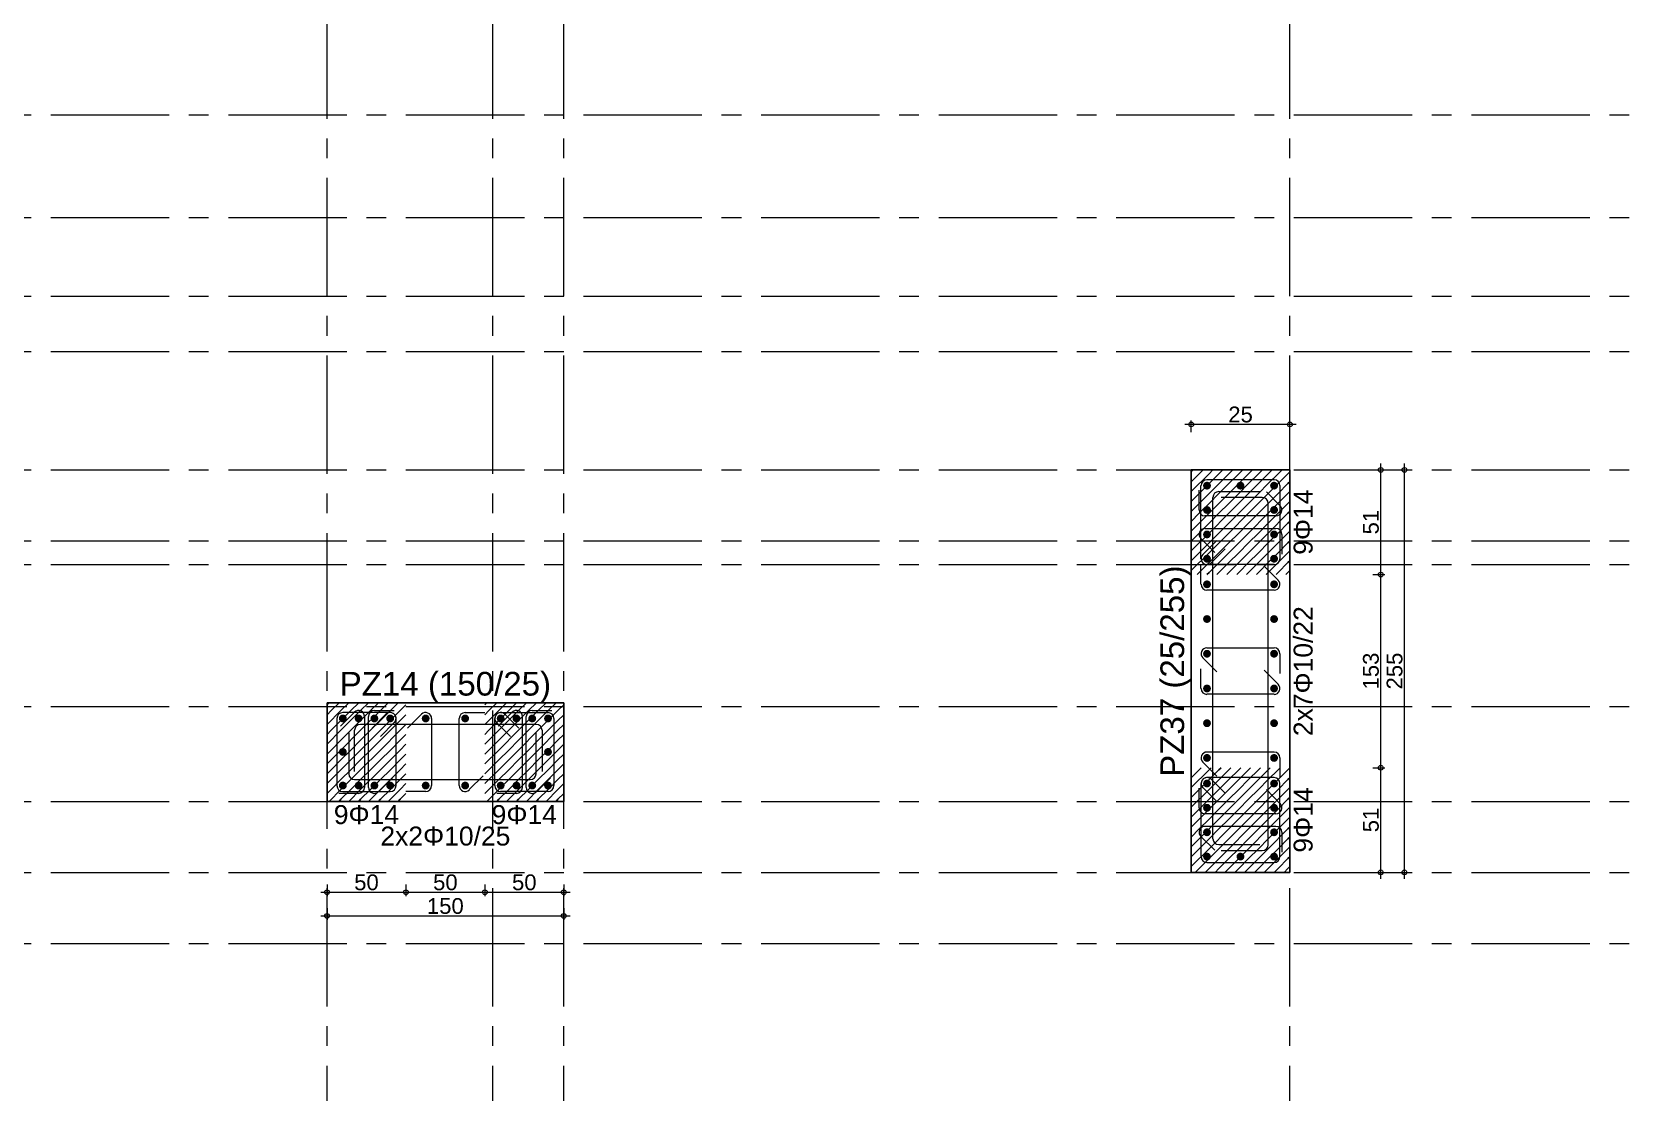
# Model space of a CAD drawing. Header units: millimetres. Extents: x 2232 to 85269, y -3593 to 5869.
# Drawn here: x 21319 to 22336, y 3795 to 4467 of the extents above; entities that cross this region are included whole.
import ezdxf

# ---------------------------------------------------------------- set-up
doc = ezdxf.new("R2010")
doc.units = ezdxf.units.MM
doc.linetypes.add('CENTER2', pattern=[112.5, 75, -12.5, 12.5, -12.5])
doc.linetypes.add('DASHDOT2', pattern=[12.7, 6.35, -3.175, 0, -3.175])
doc.layers.add('aks', color=251, linetype='DASHDOT2', lineweight=35)
for name, color, linetype in [('Donatı Yazısı', 7, 'Continuous'), ('Donatı Çizgisi', 7, 'Continuous'), ('Kolon', 7, 'Continuous'), ('Ölçülendirme', 7, 'Continuous')]:
    doc.layers.add(name, color=color, linetype=linetype)
doc.styles.add('arial_1_18', font='arial.ttf', dxfattribs={"height": 0.2})

# ---------------------------------------------------------------- blocks, each defined once
blk = doc.blocks.new('IDE999Entity6705')
at = {"layer": 'aks', "color": 250, "linetype": 'CENTER2', "lineweight": 5}
blk.add_lwpolyline([(7721.2, 200), (7721.2, 2530)], dxfattribs=at)
blk = doc.blocks.new('IDE999Entity6712')
at = {"layer": 'aks', "color": 250, "linetype": 'CENTER2', "lineweight": 5}
blk.add_lwpolyline([(8226.2, 200), (8226.2, 2530)], dxfattribs=at)
blk = doc.blocks.new('IDE999Entity6713')
at = {"layer": 'aks', "color": 250, "linetype": 'CENTER2', "lineweight": 5}
blk.add_lwpolyline([(7616.2, 200), (7616.2, 2530)], dxfattribs=at)
blk = doc.blocks.new('IDE999Entity6714')
at = {"layer": 'aks', "color": 250, "linetype": 'CENTER2', "lineweight": 5}
blk.add_lwpolyline([(7766.2, 200), (7766.2, 2530)], dxfattribs=at)
blk = doc.blocks.new('IDE999Entity6716')
at = {"layer": 'aks', "color": 250, "linetype": 'CENTER2', "lineweight": 5}
blk.add_lwpolyline([(6766.2, 1440), (10026.2, 1440)], dxfattribs=at)
blk = doc.blocks.new('IDE999Entity6717')
at = {"layer": 'aks', "color": 250, "linetype": 'CENTER2', "lineweight": 5}
blk.add_lwpolyline([(6766.2, 1290), (10026.2, 1290)], dxfattribs=at)
blk = doc.blocks.new('IDE999Entity6718')
at = {"layer": 'aks', "color": 250, "linetype": 'CENTER2', "lineweight": 5}
blk.add_lwpolyline([(6766.2, 1065), (10026.2, 1065)], dxfattribs=at)
blk = doc.blocks.new('IDE999Entity6719')
at = {"layer": 'aks', "color": 250, "linetype": 'CENTER2', "lineweight": 5}
blk.add_lwpolyline([(6766.2, 915), (10026.2, 915)], dxfattribs=at)
blk = doc.blocks.new('IDE999Entity6720')
at = {"layer": 'aks', "color": 250, "linetype": 'CENTER2', "lineweight": 5}
blk.add_lwpolyline([(6766.2, 1170), (10026.2, 1170)], dxfattribs=at)
blk = doc.blocks.new('IDE999Entity6721')
at = {"layer": 'aks', "color": 250, "linetype": 'CENTER2', "lineweight": 5}
blk.add_lwpolyline([(6766.2, 1325), (10026.2, 1325)], dxfattribs=at)
blk = doc.blocks.new('IDE999Entity6722')
at = {"layer": 'aks', "color": 250, "linetype": 'CENTER2', "lineweight": 5}
blk.add_lwpolyline([(6766.2, 1215), (10026.2, 1215)], dxfattribs=at)
blk = doc.blocks.new('IDE999Entity6723')
at = {"layer": 'aks', "color": 250, "linetype": 'CENTER2', "lineweight": 5}
blk.add_lwpolyline([(6766.2, 960), (10026.2, 960)], dxfattribs=at)
blk = doc.blocks.new('IDE999Entity6726')
at = {"layer": 'aks', "color": 250, "linetype": 'CENTER2', "lineweight": 5}
blk.add_lwpolyline([(6766.2, 1155), (10026.2, 1155)], dxfattribs=at)
blk = doc.blocks.new('IDE999Entity6727')
at = {"layer": 'aks', "color": 250, "linetype": 'CENTER2', "lineweight": 5}
blk.add_lwpolyline([(6766.2, 1005), (10026.2, 1005)], dxfattribs=at)
blk = doc.blocks.new('IDE999Entity6752')
at = {"layer": 'aks', "color": 250, "linetype": 'CENTER2', "lineweight": 5}
blk.add_lwpolyline([(6766.2, 1375), (10026.2, 1375)], dxfattribs=at)

msp = doc.modelspace()

# ---------------------------------------------------------------- hatches: boundary and pattern name
at = {"layer": 'Donatı Çizgisi', "linetype": 'Continuous', "lineweight": 5}
h = msp.add_hatch(color=5, dxfattribs=at)
edge = h.paths.add_edge_path(flags=0)
edge.add_arc((22063.2, 4179.6), 2.5, 0, 360)
h = msp.add_hatch(color=5, dxfattribs=at)
edge = h.paths.add_edge_path(flags=0)
edge.add_arc((22084.4, 4179.6), 2.5, 0, 360)
h = msp.add_hatch(color=5, dxfattribs=at)
edge = h.paths.add_edge_path(flags=0)
edge.add_arc((22105.7, 4179.6), 2.5, 0, 360)
h = msp.add_hatch(color=5, dxfattribs=at)
edge = h.paths.add_edge_path(flags=0)
edge.add_arc((22063.2, 4164.2), 2.5, 0, 360)
h = msp.add_hatch(color=5, dxfattribs=at)
edge = h.paths.add_edge_path(flags=0)
edge.add_arc((22105.7, 4164.2), 2.5, 0, 360)
h = msp.add_hatch(color=5, dxfattribs=at)
edge = h.paths.add_edge_path(flags=0)
edge.add_arc((22063.2, 4148.7), 2.5, 0, 360)
h = msp.add_hatch(color=5, dxfattribs=at)
edge = h.paths.add_edge_path(flags=0)
edge.add_arc((22105.7, 4148.7), 2.5, 0, 360)
h = msp.add_hatch(color=5, dxfattribs=at)
edge = h.paths.add_edge_path(flags=0)
edge.add_arc((22063.2, 4133.3), 2.5, 0, 360)
h = msp.add_hatch(color=5, dxfattribs=at)
edge = h.paths.add_edge_path(flags=0)
edge.add_arc((22105.7, 4133.3), 2.5, 0, 360)
h = msp.add_hatch(color=5, dxfattribs=at)
edge = h.paths.add_edge_path(flags=0)
edge.add_arc((22063.2, 4117.1), 2.5, 0, 360)
h = msp.add_hatch(color=5, dxfattribs=at)
edge = h.paths.add_edge_path(flags=0)
edge.add_arc((22105.7, 4117.1), 2.5, 0, 360)
h = msp.add_hatch(color=5, dxfattribs=at)
edge = h.paths.add_edge_path(flags=0)
edge.add_arc((22063.2, 4095.1), 2.5, 0, 360)
h = msp.add_hatch(color=5, dxfattribs=at)
edge = h.paths.add_edge_path(flags=0)
edge.add_arc((22105.7, 4095.1), 2.5, 0, 360)
h = msp.add_hatch(color=5, dxfattribs=at)
edge = h.paths.add_edge_path(flags=0)
edge.add_arc((22063.2, 4073.1), 2.5, 0, 360)
h = msp.add_hatch(color=5, dxfattribs=at)
edge = h.paths.add_edge_path(flags=0)
edge.add_arc((22105.7, 4073.1), 2.5, 0, 360)
h = msp.add_hatch(color=5, dxfattribs=at)
edge = h.paths.add_edge_path(flags=0)
edge.add_arc((22063.2, 4051.1), 2.5, 0, 360)
h = msp.add_hatch(color=5, dxfattribs=at)
edge = h.paths.add_edge_path(flags=0)
edge.add_arc((22105.7, 4051.1), 2.5, 0, 360)
h = msp.add_hatch(color=5, dxfattribs=at)
edge = h.paths.add_edge_path(flags=0)
edge.add_arc((21515.7, 4032.1), 2.5, 0, 360)
h = msp.add_hatch(color=5, dxfattribs=at)
edge = h.paths.add_edge_path(flags=0)
edge.add_arc((21525.7, 4032.1), 2.5, 0, 360)
h = msp.add_hatch(color=5, dxfattribs=at)
edge = h.paths.add_edge_path(flags=0)
edge.add_arc((21535.7, 4032.1), 2.5, 0, 360)
h = msp.add_hatch(color=5, dxfattribs=at)
edge = h.paths.add_edge_path(flags=0)
edge.add_arc((21545.7, 4032.1), 2.5, 0, 360)
h = msp.add_hatch(color=5, dxfattribs=at)
edge = h.paths.add_edge_path(flags=0)
edge.add_arc((21568.2, 4032.1), 2.5, 0, 360)
h = msp.add_hatch(color=5, dxfattribs=at)
edge = h.paths.add_edge_path(flags=0)
edge.add_arc((21593.2, 4032.1), 2.5, 0, 360)
h = msp.add_hatch(color=5, dxfattribs=at)
edge = h.paths.add_edge_path(flags=0)
edge.add_arc((21615.7, 4032.1), 2.5, 0, 360)
h = msp.add_hatch(color=5, dxfattribs=at)
edge = h.paths.add_edge_path(flags=0)
edge.add_arc((21625.7, 4032.1), 2.5, 0, 360)
h = msp.add_hatch(color=5, dxfattribs=at)
edge = h.paths.add_edge_path(flags=0)
edge.add_arc((21635.7, 4032.1), 2.5, 0, 360)
h = msp.add_hatch(color=5, dxfattribs=at)
edge = h.paths.add_edge_path(flags=0)
edge.add_arc((21645.7, 4032.1), 2.5, 0, 360)
h = msp.add_hatch(color=5, dxfattribs=at)
edge = h.paths.add_edge_path(flags=0)
edge.add_arc((22063.2, 4029.1), 2.5, 0, 360)
h = msp.add_hatch(color=5, dxfattribs=at)
edge = h.paths.add_edge_path(flags=0)
edge.add_arc((22105.7, 4029.1), 2.5, 0, 360)
h = msp.add_hatch(color=5, dxfattribs=at)
edge = h.paths.add_edge_path(flags=0)
edge.add_arc((21515.7, 4010.9), 2.5, 0, 360)
h = msp.add_hatch(color=5, dxfattribs=at)
edge = h.paths.add_edge_path(flags=0)
edge.add_arc((21645.7, 4010.9), 2.5, 0, 360)
h = msp.add_hatch(color=5, dxfattribs=at)
edge = h.paths.add_edge_path(flags=0)
edge.add_arc((22063.2, 4007.1), 2.5, 0, 360)
h = msp.add_hatch(color=5, dxfattribs=at)
edge = h.paths.add_edge_path(flags=0)
edge.add_arc((22105.7, 4007.1), 2.5, 0, 360)
h = msp.add_hatch(color=5, dxfattribs=at)
edge = h.paths.add_edge_path(flags=0)
edge.add_arc((21515.7, 3989.6), 2.5, 0, 360)
h = msp.add_hatch(color=5, dxfattribs=at)
edge = h.paths.add_edge_path(flags=0)
edge.add_arc((21525.7, 3989.6), 2.5, 0, 360)
h = msp.add_hatch(color=5, dxfattribs=at)
edge = h.paths.add_edge_path(flags=0)
edge.add_arc((21535.7, 3989.6), 2.5, 0, 360)
h = msp.add_hatch(color=5, dxfattribs=at)
edge = h.paths.add_edge_path(flags=0)
edge.add_arc((21545.7, 3989.6), 2.5, 0, 360)
h = msp.add_hatch(color=5, dxfattribs=at)
edge = h.paths.add_edge_path(flags=0)
edge.add_arc((21568.2, 3989.6), 2.5, 0, 360)
h = msp.add_hatch(color=5, dxfattribs=at)
edge = h.paths.add_edge_path(flags=0)
edge.add_arc((21593.2, 3989.6), 2.5, 0, 360)
h = msp.add_hatch(color=5, dxfattribs=at)
edge = h.paths.add_edge_path(flags=0)
edge.add_arc((21615.7, 3989.6), 2.5, 0, 360)
h = msp.add_hatch(color=5, dxfattribs=at)
edge = h.paths.add_edge_path(flags=0)
edge.add_arc((21625.7, 3989.6), 2.5, 0, 360)
h = msp.add_hatch(color=5, dxfattribs=at)
edge = h.paths.add_edge_path(flags=0)
edge.add_arc((21635.7, 3989.6), 2.5, 0, 360)
h = msp.add_hatch(color=5, dxfattribs=at)
edge = h.paths.add_edge_path(flags=0)
edge.add_arc((21645.7, 3989.6), 2.5, 0, 360)
h = msp.add_hatch(color=5, dxfattribs=at)
edge = h.paths.add_edge_path(flags=0)
edge.add_arc((22063.2, 3990.9), 2.5, 0, 360)
h = msp.add_hatch(color=5, dxfattribs=at)
edge = h.paths.add_edge_path(flags=0)
edge.add_arc((22105.7, 3990.9), 2.5, 0, 360)
h = msp.add_hatch(color=5, dxfattribs=at)
edge = h.paths.add_edge_path(flags=0)
edge.add_arc((22063.2, 3975.5), 2.5, 0, 360)
h = msp.add_hatch(color=5, dxfattribs=at)
edge = h.paths.add_edge_path(flags=0)
edge.add_arc((22105.7, 3975.5), 2.5, 0, 360)
h = msp.add_hatch(color=5, dxfattribs=at)
edge = h.paths.add_edge_path(flags=0)
edge.add_arc((22063.2, 3960), 2.5, 0, 360)
h = msp.add_hatch(color=5, dxfattribs=at)
edge = h.paths.add_edge_path(flags=0)
edge.add_arc((22105.7, 3960), 2.5, 0, 360)
h = msp.add_hatch(color=5, dxfattribs=at)
edge = h.paths.add_edge_path(flags=0)
edge.add_arc((22063.2, 3944.6), 2.5, 0, 360)
h = msp.add_hatch(color=5, dxfattribs=at)
edge = h.paths.add_edge_path(flags=0)
edge.add_arc((22084.4, 3944.6), 2.5, 0, 360)
h = msp.add_hatch(color=5, dxfattribs=at)
edge = h.paths.add_edge_path(flags=0)
edge.add_arc((22105.7, 3944.6), 2.5, 0, 360)

# ---------------------------------------------------------------- linework, layer by layer
at = {"layer": 'Donatı Çizgisi', "color": 5, "linetype": 'Continuous', "lineweight": 5}
for points in [[(22063.2, 4183.4), (22105.7, 4183.4)], [(22059.4, 4133.3), (22059.4, 4179.6)], [(22109.4, 4179.6), (22109.4, 4133.3)], [(22060.5, 4136), (22069.4, 4144.8)], [(22074.7, 4139.5), (22065.8, 4130.7)], [(22105.7, 4129.6), (22063.2, 4129.6)], [(21511.9, 4032.1), (21511.9, 3989.6)], [(21545.7, 4035.9), (21515.7, 4035.9)], [(21543, 4034.8), (21534.2, 4025.9)], [(21539.5, 4020.6), (21548.3, 4029.5)], [(21549.4, 3989.6), (21549.4, 4032.1)], [(21611.9, 3989.6), (21611.9, 4032.1)], [(21621.9, 4020.6), (21613, 4029.5)], [(21615.7, 4035.9), (21645.7, 4035.9)], [(21618.3, 4034.8), (21627.2, 4025.9)], [(21649.4, 4032.1), (21649.4, 3989.6)], [(22059.4, 3990.9), (22059.4, 3944.6)], [(22060.5, 3988.3), (22069.4, 3979.4)], [(22105.7, 3994.7), (22063.2, 3994.7)], [(22074.7, 3984.7), (22065.8, 3993.6)], [(22109.4, 3944.6), (22109.4, 3990.9)], [(21515.7, 3985.9), (21545.7, 3985.9)], [(21645.7, 3985.9), (21615.7, 3985.9)], [(22063.2, 3940.9), (22105.7, 3940.9)]]:
    msp.add_lwpolyline(points, dxfattribs=at)
at = {"layer": 'Donatı Çizgisi', "color": 1, "linetype": 'Continuous', "lineweight": 5}
for points in [[(22058.2, 4164.2), (22058.2, 4176.7)], [(22066.9, 3955.9), (22066.9, 4172.1)], [(22070.7, 4175.9), (22096.7, 4175.9)], [(22098.2, 4172.1), (22072.2, 4172.1)], [(22100.8, 4175.7), (22109.6, 4166.8)], [(22101.9, 3952.1), (22101.9, 4168.4)], [(22106.9, 4160.4), (22061.9, 4160.4)], [(22061.9, 4152.5), (22106.9, 4152.5)], [(22068.1, 4137.3), (22059.3, 4146.1)], [(22110.7, 4148.7), (22110.7, 4136.2)], [(22059.4, 4117.1), (22059.4, 4129.6)], [(22099.5, 4128.6), (22108.3, 4119.8)], [(22105.7, 4113.4), (22063.2, 4113.4)], [(22069.4, 4061.6), (22060.5, 4070.5)], [(22063.2, 4076.9), (22105.7, 4076.9)], [(22109.4, 4073.1), (22109.4, 4060.6)], [(22059.4, 4051.1), (22059.4, 4063.6)], [(22099.5, 4062.6), (22108.3, 4053.8)], [(22105.7, 4047.4), (22063.2, 4047.4)], [(21514.2, 4027.2), (21523, 4036)], [(21529.4, 4033.4), (21529.4, 3988.4)], [(21531.9, 3988.4), (21531.9, 4033.4)], [(21535.7, 4037.1), (21548.2, 4037.1)], [(21556.7, 4025.9), (21565.5, 4034.8)], [(21571.9, 4032.1), (21571.9, 3989.6)], [(21589.4, 3989.6), (21589.4, 4032.1)], [(21593.2, 4035.9), (21605.7, 4035.9)], [(21614.2, 4027.2), (21623, 4036)], [(21629.4, 4033.4), (21629.4, 3988.4)], [(21631.9, 3988.4), (21631.9, 4033.4)], [(21635.7, 4037.1), (21648.2, 4037.1)], [(21519.4, 4023.1), (21519.4, 3997.1)], [(21523.2, 3998.6), (21523.2, 4024.6)], [(21526.9, 4028.4), (21638.2, 4028.4)], [(21638.2, 3997.1), (21638.2, 4023.1)], [(21641.9, 4024.6), (21641.9, 3998.6)], [(22063.2, 4010.9), (22105.7, 4010.9)], [(22069.4, 3995.6), (22060.5, 4004.5)], [(22109.4, 4007.1), (22109.4, 3994.6)], [(21523.2, 3993.4), (21634.4, 3993.4)], [(21547.2, 3994.5), (21538.3, 3985.7)], [(21604.7, 3995.8), (21595.8, 3987)], [(21647.2, 3994.5), (21638.3, 3985.7)], [(21525.7, 3984.6), (21513.2, 3984.6)], [(21568.2, 3985.9), (21555.7, 3985.9)], [(21625.7, 3984.6), (21613.2, 3984.6)], [(22058.2, 3975.5), (22058.2, 3988)], [(22100.8, 3987), (22109.6, 3978.1)], [(22106.9, 3971.7), (22061.9, 3971.7)], [(22061.9, 3963.8), (22106.9, 3963.8)], [(22110.7, 3960), (22110.7, 3947.5)], [(22068.1, 3948.6), (22059.3, 3957.4)], [(22096.7, 3952.1), (22070.7, 3952.1)], [(22072.2, 3948.4), (22098.2, 3948.4)]]:
    msp.add_lwpolyline(points, dxfattribs=at)
at = {"layer": 'Donatı Çizgisi', "color": 5, "linetype": 'Continuous', "lineweight": 5}
for centre, start, end in [((22063.2, 4179.6), 90, 180), ((22105.7, 4179.6), 0, 90), ((22063.2, 4133.3), 135, 270), ((22063.2, 4133.3), 180, 315), ((22105.7, 4133.3), 270, 0), ((21515.7, 4032.1), 90, 180), ((21545.7, 4032.1), 0, 135), ((21545.7, 4032.1), 315, 90), ((21615.7, 4032.1), 90, 225), ((21615.7, 4032.1), 45, 180), ((21645.7, 4032.1), 0, 90), ((21515.7, 3989.6), 180, 270), ((21545.7, 3989.6), 270, 0), ((21615.7, 3989.6), 180, 270), ((21645.7, 3989.6), 270, 0), ((22063.2, 3990.9), 45, 180), ((22063.2, 3990.9), 90, 225), ((22105.7, 3990.9), 0, 90), ((22063.2, 3944.6), 180, 270), ((22105.7, 3944.6), 270, 0)]:
    msp.add_arc(centre, 3.75, start, end, dxfattribs=at)
at = {"layer": 'Donatı Çizgisi', "color": 1, "linetype": 'Continuous', "lineweight": 5}
for centre, start, end in [((22070.7, 4172.1), 90, 180), ((22098.2, 4168.4), 0, 90), ((22061.9, 4164.2), 180, 270), ((22106.9, 4164.2), 270, 45), ((22061.9, 4148.7), 90, 225), ((22106.9, 4148.7), 0, 90), ((22063.2, 4117.1), 180, 270), ((22105.7, 4117.1), 270, 45), ((22063.2, 4073.1), 90, 225), ((22105.7, 4073.1), 0, 90), ((22063.2, 4051.1), 180, 270), ((22105.7, 4051.1), 270, 45), ((21525.7, 4033.4), 0, 135), ((21535.7, 4033.4), 90, 180), ((21568.2, 4032.1), 0, 135), ((21593.2, 4032.1), 90, 180), ((21625.7, 4033.4), 0, 135), ((21635.7, 4033.4), 90, 180), ((21526.9, 4024.6), 90, 180), ((21638.2, 4024.6), 0, 90), ((22063.2, 4007.1), 90, 225), ((22105.7, 4007.1), 0, 90), ((21523.2, 3997.1), 180, 270), ((21525.7, 3988.4), 270, 0), ((21535.7, 3988.4), 180, 315), ((21568.2, 3989.6), 270, 0), ((21593.2, 3989.6), 180, 315), ((21625.7, 3988.4), 270, 0), ((21635.7, 3988.4), 180, 315), ((21634.4, 3997.1), 270, 0), ((22106.9, 3975.5), 270, 45), ((22061.9, 3975.5), 180, 270), ((22061.9, 3960), 90, 225), ((22106.9, 3960), 0, 90), ((22070.7, 3955.9), 180, 270), ((22098.2, 3952.1), 270, 0)]:
    msp.add_arc(centre, 3.75, start, end, dxfattribs=at)
at = {"layer": 'Kolon', "color": 251, "linetype": 'Continuous', "lineweight": -3}
for points in [[(22053.2, 4188.3), (22054.5, 4189.6)], [(22053.2, 4175.8), (22064.5, 4187.1)], [(22053.2, 4182), (22058.3, 4187.1)], [(22058.3, 4187.1), (22060.8, 4189.6)], [(22064.5, 4187.1), (22067, 4189.6)], [(22064.5, 4174.6), (22077, 4187.1)], [(22064.5, 4180.9), (22070.8, 4187.1)], [(22070.8, 4187.1), (22073.3, 4189.6)], [(22077, 4187.1), (22079.5, 4189.6)], [(22077, 4174.6), (22089.5, 4187.1)], [(22077, 4180.9), (22083.3, 4187.1)], [(22083.3, 4187.1), (22085.8, 4189.6)], [(22089.5, 4187.1), (22092, 4189.6)], [(22089.5, 4174.6), (22102, 4187.1)], [(22089.5, 4180.9), (22095.8, 4187.1)], [(22095.8, 4187.1), (22098.3, 4189.6)], [(22102, 4187.1), (22104.5, 4189.6)], [(22102, 4174.6), (22114.5, 4187.1)], [(22102, 4180.9), (22108.3, 4187.1)], [(22108.3, 4187.1), (22110.8, 4189.6)], [(22114.5, 4187.1), (22115.7, 4188.3)], [(22114.5, 4180.9), (22115.7, 4182)], [(22053.2, 4163.3), (22064.5, 4174.6)], [(22053.2, 4169.5), (22058.3, 4174.6)], [(22058.3, 4174.6), (22064.5, 4180.9)], [(22064.5, 4162.1), (22077, 4174.6)], [(22064.5, 4168.4), (22070.8, 4174.6)], [(22070.8, 4174.6), (22077, 4180.9)], [(22077, 4162.1), (22089.5, 4174.6)], [(22077, 4168.4), (22083.3, 4174.6)], [(22083.3, 4174.6), (22089.5, 4180.9)], [(22089.5, 4162.1), (22102, 4174.6)], [(22089.5, 4168.4), (22095.8, 4174.6)], [(22095.8, 4174.6), (22102, 4180.9)], [(22102, 4162.1), (22114.5, 4174.6)], [(22102, 4168.4), (22108.3, 4174.6)], [(22108.3, 4174.6), (22114.5, 4180.9)], [(22114.5, 4174.6), (22115.7, 4175.8)], [(22053.2, 4150.8), (22064.5, 4162.1)], [(22053.2, 4157), (22058.3, 4162.1)], [(22058.3, 4162.1), (22064.5, 4168.4)], [(22064.5, 4149.6), (22077, 4162.1)], [(22064.5, 4155.9), (22070.8, 4162.1)], [(22070.8, 4162.1), (22077, 4168.4)], [(22077, 4149.6), (22089.5, 4162.1)], [(22077, 4155.9), (22083.3, 4162.1)], [(22083.3, 4162.1), (22089.5, 4168.4)], [(22089.5, 4149.6), (22102, 4162.1)], [(22089.5, 4155.9), (22095.8, 4162.1)], [(22095.8, 4162.1), (22102, 4168.4)], [(22102, 4149.6), (22114.5, 4162.1)], [(22102, 4155.9), (22108.3, 4162.1)], [(22108.3, 4162.1), (22114.5, 4168.4)], [(22114.5, 4168.4), (22115.7, 4169.5)], [(22114.5, 4162.1), (22115.7, 4163.3)], [(22058.3, 4149.6), (22064.5, 4155.9)], [(22070.8, 4149.6), (22077, 4155.9)], [(22083.3, 4149.6), (22089.5, 4155.9)], [(22095.8, 4149.6), (22102, 4155.9)], [(22108.3, 4149.6), (22114.5, 4155.9)], [(22114.5, 4155.9), (22115.7, 4157)], [(22114.5, 4149.6), (22115.7, 4150.8)], [(22053.2, 4138.3), (22064.5, 4149.6)], [(22053.2, 4144.5), (22058.3, 4149.6)], [(22058.3, 4137.1), (22064.5, 4143.4)], [(22064.5, 4137.1), (22077, 4149.6)], [(22064.5, 4143.4), (22070.8, 4149.6)], [(22070.8, 4137.1), (22077, 4143.4)], [(22077, 4137.1), (22089.5, 4149.6)], [(22077, 4143.4), (22083.3, 4149.6)], [(22083.3, 4137.1), (22089.5, 4143.4)], [(22089.5, 4137.1), (22102, 4149.6)], [(22089.5, 4143.4), (22095.8, 4149.6)], [(22095.8, 4137.1), (22102, 4143.4)], [(22102, 4137.1), (22114.5, 4149.6)], [(22102, 4143.4), (22108.3, 4149.6)], [(22108.3, 4137.1), (22114.5, 4143.4)], [(22114.5, 4143.4), (22115.7, 4144.5)], [(22053.2, 4125.8), (22064.5, 4137.1)], [(22053.2, 4132), (22058.3, 4137.1)], [(22058.3, 4124.6), (22064.5, 4130.9)], [(22064.5, 4124.6), (22077, 4137.1)], [(22064.5, 4130.9), (22070.8, 4137.1)], [(22070.8, 4124.6), (22077, 4130.9)], [(22077, 4124.6), (22089.5, 4137.1)], [(22077, 4130.9), (22083.3, 4137.1)], [(22083.3, 4124.6), (22089.5, 4130.9)], [(22089.5, 4124.6), (22102, 4137.1)], [(22089.5, 4130.9), (22095.8, 4137.1)], [(22095.8, 4124.6), (22102, 4130.9)], [(22102, 4124.6), (22114.5, 4137.1)], [(22102, 4130.9), (22108.3, 4137.1)], [(22108.3, 4124.6), (22114.5, 4130.9)], [(22114.5, 4137.1), (22115.7, 4138.3)], [(22114.5, 4130.9), (22115.7, 4132)], [(22057, 4123.3), (22058.3, 4124.6)], [(22063.2, 4123.3), (22064.5, 4124.6)], [(22069.5, 4123.3), (22070.8, 4124.6)], [(22075.7, 4123.3), (22077, 4124.6)], [(22082, 4123.3), (22083.3, 4124.6)], [(22088.2, 4123.3), (22089.5, 4124.6)], [(22094.5, 4123.3), (22095.8, 4124.6)], [(22100.7, 4123.3), (22102, 4124.6)], [(22107, 4123.3), (22108.3, 4124.6)], [(22113.2, 4123.3), (22114.5, 4124.6)], [(22114.5, 4124.6), (22115.7, 4125.8)], [(21505.7, 4040.8), (21507, 4042.1)], [(21508.3, 4037.1), (21513.3, 4042.1)], [(21514.5, 4037.1), (21519.5, 4042.1)], [(21520.8, 4037.1), (21525.8, 4042.1)], [(21527, 4037.1), (21532, 4042.1)], [(21533.3, 4037.1), (21538.3, 4042.1)], [(21539.5, 4037.1), (21544.5, 4042.1)], [(21545.8, 4037.1), (21550.8, 4042.1)], [(21552, 4037.1), (21555.7, 4040.8)], [(21605.7, 4040.8), (21607, 4042.1)], [(21608.3, 4037.1), (21613.3, 4042.1)], [(21614.5, 4037.1), (21619.5, 4042.1)], [(21620.8, 4037.1), (21625.8, 4042.1)], [(21627, 4037.1), (21632, 4042.1)], [(21633.3, 4037.1), (21638.3, 4042.1)], [(21639.5, 4037.1), (21644.5, 4042.1)], [(21645.8, 4037.1), (21650.8, 4042.1)], [(21652, 4037.1), (21655.7, 4040.8)], [(21505.7, 4028.3), (21514.5, 4037.1)], [(21505.7, 4034.5), (21508.3, 4037.1)], [(21508.3, 4024.6), (21514.5, 4030.9)], [(21514.5, 4024.6), (21527, 4037.1)], [(21514.5, 4030.9), (21520.8, 4037.1)], [(21520.8, 4024.6), (21527, 4030.9)], [(21527, 4024.6), (21539.5, 4037.1)], [(21527, 4030.9), (21533.3, 4037.1)], [(21533.3, 4024.6), (21539.5, 4030.9)], [(21539.5, 4024.6), (21552, 4037.1)], [(21539.5, 4030.9), (21545.8, 4037.1)], [(21545.8, 4024.6), (21552, 4030.9)], [(21552, 4030.9), (21555.7, 4034.5)], [(21605.7, 4028.3), (21614.5, 4037.1)], [(21605.7, 4034.5), (21608.3, 4037.1)], [(21608.3, 4024.6), (21614.5, 4030.9)], [(21614.5, 4024.6), (21627, 4037.1)], [(21614.5, 4030.9), (21620.8, 4037.1)], [(21620.8, 4024.6), (21627, 4030.9)], [(21627, 4024.6), (21639.5, 4037.1)], [(21627, 4030.9), (21633.3, 4037.1)], [(21633.3, 4024.6), (21639.5, 4030.9)], [(21639.5, 4024.6), (21652, 4037.1)], [(21639.5, 4030.9), (21645.8, 4037.1)], [(21645.8, 4024.6), (21652, 4030.9)], [(21652, 4030.9), (21655.7, 4034.5)], [(21505.7, 4015.8), (21514.5, 4024.6)], [(21505.7, 4022), (21508.3, 4024.6)], [(21514.5, 4012.1), (21527, 4024.6)], [(21514.5, 4018.4), (21520.8, 4024.6)], [(21527, 4012.1), (21539.5, 4024.6)], [(21527, 4018.4), (21533.3, 4024.6)], [(21539.5, 4012.1), (21552, 4024.6)], [(21539.5, 4018.4), (21545.8, 4024.6)], [(21552, 4024.6), (21555.7, 4028.3)], [(21552, 4018.4), (21555.7, 4022)], [(21605.7, 4015.8), (21614.5, 4024.6)], [(21605.7, 4022), (21608.3, 4024.6)], [(21614.5, 4012.1), (21627, 4024.6)], [(21614.5, 4018.4), (21620.8, 4024.6)], [(21627, 4012.1), (21639.5, 4024.6)], [(21627, 4018.4), (21633.3, 4024.6)], [(21639.5, 4012.1), (21652, 4024.6)], [(21639.5, 4018.4), (21645.8, 4024.6)], [(21652, 4024.6), (21655.7, 4028.3)], [(21652, 4018.4), (21655.7, 4022)], [(21505.7, 4003.3), (21514.5, 4012.1)], [(21505.7, 4009.5), (21508.3, 4012.1)], [(21508.3, 4012.1), (21514.5, 4018.4)], [(21514.5, 3999.6), (21527, 4012.1)], [(21514.5, 4005.9), (21520.8, 4012.1)], [(21520.8, 4012.1), (21527, 4018.4)], [(21527, 3999.6), (21539.5, 4012.1)], [(21527, 4005.9), (21533.3, 4012.1)], [(21533.3, 4012.1), (21539.5, 4018.4)], [(21539.5, 3999.6), (21552, 4012.1)], [(21539.5, 4005.9), (21545.8, 4012.1)], [(21545.8, 4012.1), (21552, 4018.4)], [(21552, 4012.1), (21555.7, 4015.8)], [(21552, 4005.9), (21555.7, 4009.5)], [(21605.7, 4003.3), (21614.5, 4012.1)], [(21605.7, 4009.5), (21608.3, 4012.1)], [(21608.3, 4012.1), (21614.5, 4018.4)], [(21614.5, 3999.6), (21627, 4012.1)], [(21614.5, 4005.9), (21620.8, 4012.1)], [(21620.8, 4012.1), (21627, 4018.4)], [(21627, 3999.6), (21639.5, 4012.1)], [(21627, 4005.9), (21633.3, 4012.1)], [(21633.3, 4012.1), (21639.5, 4018.4)], [(21639.5, 3999.6), (21652, 4012.1)], [(21639.5, 4005.9), (21645.8, 4012.1)], [(21645.8, 4012.1), (21652, 4018.4)], [(21652, 4012.1), (21655.7, 4015.8)], [(21652, 4005.9), (21655.7, 4009.5)], [(21505.7, 3990.8), (21514.5, 3999.6)], [(21505.7, 3997), (21508.3, 3999.6)], [(21508.3, 3999.6), (21514.5, 4005.9)], [(21514.5, 3987.1), (21527, 3999.6)], [(21514.5, 3993.4), (21520.8, 3999.6)], [(21520.8, 3999.6), (21527, 4005.9)], [(21527, 3987.1), (21539.5, 3999.6)], [(21527, 3993.4), (21533.3, 3999.6)], [(21533.3, 3999.6), (21539.5, 4005.9)], [(21539.5, 3987.1), (21552, 3999.6)], [(21539.5, 3993.4), (21545.8, 3999.6)], [(21545.8, 3999.6), (21552, 4005.9)], [(21552, 3999.6), (21555.7, 4003.3)], [(21605.7, 3990.8), (21614.5, 3999.6)], [(21605.7, 3997), (21608.3, 3999.6)], [(21608.3, 3999.6), (21614.5, 4005.9)], [(21614.5, 3987.1), (21627, 3999.6)], [(21614.5, 3993.4), (21620.8, 3999.6)], [(21620.8, 3999.6), (21627, 4005.9)], [(21627, 3987.1), (21639.5, 3999.6)], [(21627, 3993.4), (21633.3, 3999.6)], [(21633.3, 3999.6), (21639.5, 4005.9)], [(21639.5, 3987.1), (21652, 3999.6)], [(21639.5, 3993.4), (21645.8, 3999.6)], [(21645.8, 3999.6), (21652, 4005.9)], [(21652, 3999.6), (21655.7, 4003.3)], [(22053.2, 4000.8), (22053.3, 4000.9)], [(22053.2, 3988.3), (22064.5, 3999.6)], [(22053.2, 3994.5), (22058.3, 3999.6)], [(22058.3, 3999.6), (22059.6, 4000.9)], [(22064.5, 3999.6), (22065.8, 4000.9)], [(22064.5, 3987.1), (22077, 3999.6)], [(22064.5, 3993.4), (22070.8, 3999.6)], [(22070.8, 3999.6), (22072.1, 4000.9)], [(22077, 3999.6), (22078.3, 4000.9)], [(22077, 3987.1), (22089.5, 3999.6)], [(22077, 3993.4), (22083.3, 3999.6)], [(22083.3, 3999.6), (22084.6, 4000.9)], [(22089.5, 3999.6), (22090.8, 4000.9)], [(22089.5, 3987.1), (22102, 3999.6)], [(22089.5, 3993.4), (22095.8, 3999.6)], [(22095.8, 3999.6), (22097.1, 4000.9)], [(22102, 3999.6), (22103.3, 4000.9)], [(22102, 3987.1), (22114.5, 3999.6)], [(22102, 3993.4), (22108.3, 3999.6)], [(22108.3, 3999.6), (22109.6, 4000.9)], [(22114.5, 3999.6), (22115.7, 4000.8)], [(21508.3, 3987.1), (21514.5, 3993.4)], [(21520.8, 3987.1), (21527, 3993.4)], [(21533.3, 3987.1), (21539.5, 3993.4)], [(21545.8, 3987.1), (21552, 3993.4)], [(21552, 3993.4), (21555.7, 3997)], [(21552, 3987.1), (21555.7, 3990.8)], [(21608.3, 3987.1), (21614.5, 3993.4)], [(21620.8, 3987.1), (21627, 3993.4)], [(21633.3, 3987.1), (21639.5, 3993.4)], [(21645.8, 3987.1), (21652, 3993.4)], [(21652, 3993.4), (21655.7, 3997)], [(21652, 3987.1), (21655.7, 3990.8)], [(22058.3, 3987.1), (22064.5, 3993.4)], [(22070.8, 3987.1), (22077, 3993.4)], [(22083.3, 3987.1), (22089.5, 3993.4)], [(22095.8, 3987.1), (22102, 3993.4)], [(22108.3, 3987.1), (22114.5, 3993.4)], [(22114.5, 3993.4), (22115.7, 3994.5)], [(22114.5, 3987.1), (22115.7, 3988.3)], [(21505.7, 3984.5), (21508.3, 3987.1)], [(21507, 3979.6), (21514.5, 3987.1)], [(21513.3, 3979.6), (21514.5, 3980.9)], [(21514.5, 3980.9), (21520.8, 3987.1)], [(21519.5, 3979.6), (21527, 3987.1)], [(21525.8, 3979.6), (21527, 3980.9)], [(21527, 3980.9), (21533.3, 3987.1)], [(21532, 3979.6), (21539.5, 3987.1)], [(21538.3, 3979.6), (21539.5, 3980.9)], [(21539.5, 3980.9), (21545.8, 3987.1)], [(21544.5, 3979.6), (21552, 3987.1)], [(21550.8, 3979.6), (21552, 3980.9)], [(21552, 3980.9), (21555.7, 3984.5)], [(21605.7, 3984.5), (21608.3, 3987.1)], [(21607, 3979.6), (21614.5, 3987.1)], [(21613.3, 3979.6), (21614.5, 3980.9)], [(21614.5, 3980.9), (21620.8, 3987.1)], [(21619.5, 3979.6), (21627, 3987.1)], [(21625.8, 3979.6), (21627, 3980.9)], [(21627, 3980.9), (21633.3, 3987.1)], [(21632, 3979.6), (21639.5, 3987.1)], [(21638.3, 3979.6), (21639.5, 3980.9)], [(21639.5, 3980.9), (21645.8, 3987.1)], [(21644.5, 3979.6), (21652, 3987.1)], [(21650.8, 3979.6), (21652, 3980.9)], [(21652, 3980.9), (21655.7, 3984.5)], [(22053.2, 3975.8), (22064.5, 3987.1)], [(22053.2, 3982), (22058.3, 3987.1)], [(22058.3, 3974.6), (22064.5, 3980.9)], [(22064.5, 3974.6), (22077, 3987.1)], [(22064.5, 3980.9), (22070.8, 3987.1)], [(22070.8, 3974.6), (22077, 3980.9)], [(22077, 3974.6), (22089.5, 3987.1)], [(22077, 3980.9), (22083.3, 3987.1)], [(22083.3, 3974.6), (22089.5, 3980.9)], [(22089.5, 3974.6), (22102, 3987.1)], [(22089.5, 3980.9), (22095.8, 3987.1)], [(22095.8, 3974.6), (22102, 3980.9)], [(22102, 3974.6), (22114.5, 3987.1)], [(22102, 3980.9), (22108.3, 3987.1)], [(22108.3, 3974.6), (22114.5, 3980.9)], [(22114.5, 3980.9), (22115.7, 3982)], [(22053.2, 3963.3), (22064.5, 3974.6)], [(22053.2, 3969.5), (22058.3, 3974.6)], [(22058.3, 3962.1), (22064.5, 3968.4)], [(22064.5, 3962.1), (22077, 3974.6)], [(22064.5, 3968.4), (22070.8, 3974.6)], [(22070.8, 3962.1), (22077, 3968.4)], [(22077, 3962.1), (22089.5, 3974.6)], [(22077, 3968.4), (22083.3, 3974.6)], [(22083.3, 3962.1), (22089.5, 3968.4)], [(22089.5, 3962.1), (22102, 3974.6)], [(22089.5, 3968.4), (22095.8, 3974.6)], [(22095.8, 3962.1), (22102, 3968.4)], [(22102, 3962.1), (22114.5, 3974.6)], [(22102, 3968.4), (22108.3, 3974.6)], [(22108.3, 3962.1), (22114.5, 3968.4)], [(22114.5, 3974.6), (22115.7, 3975.8)], [(22114.5, 3968.4), (22115.7, 3969.5)], [(22053.2, 3950.8), (22064.5, 3962.1)], [(22053.2, 3957), (22058.3, 3962.1)], [(22064.5, 3949.6), (22077, 3962.1)], [(22064.5, 3955.9), (22070.8, 3962.1)], [(22077, 3949.6), (22089.5, 3962.1)], [(22077, 3955.9), (22083.3, 3962.1)], [(22089.5, 3949.6), (22102, 3962.1)], [(22089.5, 3955.9), (22095.8, 3962.1)], [(22102, 3949.6), (22114.5, 3962.1)], [(22102, 3955.9), (22108.3, 3962.1)], [(22114.5, 3962.1), (22115.7, 3963.3)], [(22053.2, 3938.3), (22064.5, 3949.6)], [(22053.2, 3944.5), (22058.3, 3949.6)], [(22058.3, 3949.6), (22064.5, 3955.9)], [(22064.5, 3937.1), (22077, 3949.6)], [(22064.5, 3943.4), (22070.8, 3949.6)], [(22070.8, 3949.6), (22077, 3955.9)], [(22077, 3937.1), (22089.5, 3949.6)], [(22077, 3943.4), (22083.3, 3949.6)], [(22083.3, 3949.6), (22089.5, 3955.9)], [(22089.5, 3937.1), (22102, 3949.6)], [(22089.5, 3943.4), (22095.8, 3949.6)], [(22095.8, 3949.6), (22102, 3955.9)], [(22102, 3937.1), (22114.5, 3949.6)], [(22102, 3943.4), (22108.3, 3949.6)], [(22108.3, 3949.6), (22114.5, 3955.9)], [(22114.5, 3955.9), (22115.7, 3957)], [(22114.5, 3949.6), (22115.7, 3950.8)], [(22058.3, 3937.1), (22064.5, 3943.4)], [(22070.8, 3937.1), (22077, 3943.4)], [(22083.3, 3937.1), (22089.5, 3943.4)], [(22095.8, 3937.1), (22102, 3943.4)], [(22108.3, 3937.1), (22114.5, 3943.4)], [(22114.5, 3943.4), (22115.7, 3944.5)], [(22114.5, 3937.1), (22115.7, 3938.3)], [(22055.8, 3934.6), (22058.3, 3937.1)], [(22062, 3934.6), (22064.5, 3937.1)], [(22068.3, 3934.6), (22070.8, 3937.1)], [(22074.5, 3934.6), (22077, 3937.1)], [(22080.8, 3934.6), (22083.3, 3937.1)], [(22087, 3934.6), (22089.5, 3937.1)], [(22093.3, 3934.6), (22095.8, 3937.1)], [(22099.5, 3934.6), (22102, 3937.1)], [(22105.8, 3934.6), (22108.3, 3937.1)], [(22112, 3934.6), (22114.5, 3937.1)]]:
    msp.add_lwpolyline(points, dxfattribs=at)
at = {"layer": 'Kolon', "color": 33, "linetype": 'Continuous', "lineweight": -3}
for points in [[(22053.2, 3934.6), (22053.2, 4189.6)], [(22053.2, 4189.6), (22115.7, 4189.6)], [(22115.7, 3934.6), (22115.7, 4189.6)], [(21505.7, 4042.1), (21655.7, 4042.1)], [(21505.7, 3979.6), (21505.7, 4042.1)], [(21655.7, 3979.6), (21655.7, 4042.1)], [(21505.7, 3979.6), (21655.7, 3979.6)], [(22053.2, 3934.6), (22115.7, 3934.6)]]:
    msp.add_lwpolyline(points, dxfattribs=at)
at = {"layer": 'Ölçülendirme', "color": 5, "linetype": 'Continuous', "lineweight": 5}
for points in [[(22119.7, 4218.4), (22049.2, 4218.4)], [(22053.2, 4213.4), (22053.2, 4220.9)], [(22115.7, 4213.4), (22115.7, 4220.9)], [(22173.3, 3930.6), (22173.3, 4193.6)], [(22188.3, 3930.6), (22188.3, 4193.6)], [(22168.3, 4189.6), (22175.8, 4189.6)], [(22183.3, 4189.6), (22190.8, 4189.6)], [(22168.3, 4123.3), (22175.8, 4123.3)], [(22168.3, 4000.9), (22175.8, 4000.9)], [(21505.7, 3927), (21505.7, 3919.5)], [(21555.7, 3927), (21555.7, 3919.5)], [(21605.7, 3927), (21605.7, 3919.5)], [(21655.7, 3927), (21655.7, 3919.5)], [(22168.3, 3934.6), (22175.8, 3934.6)], [(22183.3, 3934.6), (22190.8, 3934.6)], [(21501.7, 3922), (21659.7, 3922)], [(21501.7, 3907), (21659.7, 3907)], [(21505.7, 3912), (21505.7, 3904.5)], [(21655.7, 3912), (21655.7, 3904.5)]]:
    msp.add_lwpolyline(points, dxfattribs=at)
for centre in [(22053.2, 4218.4), (22115.7, 4218.4), (22173.3, 4189.6), (22188.3, 4189.6), (22173.3, 4123.3), (22173.3, 4000.9), (22173.3, 3934.6), (22188.3, 3934.6), (21505.7, 3922), (21555.7, 3922), (21605.7, 3922), (21655.7, 3922), (21505.7, 3907), (21655.7, 3907)]:
    msp.add_circle(centre, 1.5, dxfattribs=at)

# ---------------------------------------------------------------- block references
at = {"layer": 'aks'}
for name in ['IDE999Entity6713', 'IDE999Entity6705', 'IDE999Entity6714', 'IDE999Entity6712', 'IDE999Entity6716', 'IDE999Entity6752', 'IDE999Entity6721', 'IDE999Entity6717', 'IDE999Entity6722', 'IDE999Entity6720', 'IDE999Entity6726', 'IDE999Entity6718', 'IDE999Entity6727', 'IDE999Entity6723', 'IDE999Entity6719']:
    msp.add_blockref(name, (13889.5, 2974.6), dxfattribs=at)

# ---------------------------------------------------------------- texts
at = {"layer": 'Donatı Yazısı', "color": 1, "linetype": 'Continuous', "lineweight": 5, "style": 'arial_1_18'}
for s, p in [('9Φ14', (22130.1, 4135.8)), ('2x7Φ10/22', (22130.1, 4020.9)), ('9Φ14', (22130.1, 3947.1))]:
    msp.add_text(s, height=12, rotation=90, dxfattribs=at).set_placement(p)
for s, p in [('9Φ14', (21510, 3965.2)), ('9Φ14', (21610, 3965.2)), ('2x2Φ10/25', (21539.5, 3951.6))]:
    msp.add_text(s, height=12, dxfattribs=at).set_placement(p)
at = {"layer": 'Kolon', "color": 1, "linetype": 'Continuous', "lineweight": 5, "style": 'arial_1_18'}
msp.add_text('PZ37 (25/255)', height=15, rotation=90, dxfattribs=at).set_placement((22048.7, 3995.1))
msp.add_text('PZ14 (150/25)', height=15, dxfattribs=at).set_placement((21513.7, 4046.6))
at = {"layer": 'Ölçülendirme', "color": 5, "linetype": 'Continuous', "lineweight": 5, "style": 'arial_1_18'}
for s, p in [('25', (22076.7, 4219.7)), ('50', (21522.9, 3923.3)), ('50', (21572.9, 3923.3)), ('50', (21622.9, 3923.3)), ('150', (21569, 3908.3))]:
    msp.add_text(s, height=10, dxfattribs=at).set_placement(p)
for s, p in [('51', (22172, 4148.7)), ('153', (22172, 4050.5)), ('255', (22187, 4050.5)), ('51', (22172, 3960))]:
    msp.add_text(s, height=10, rotation=90, dxfattribs=at).set_placement(p)

doc.saveas('drawing.dxf')
